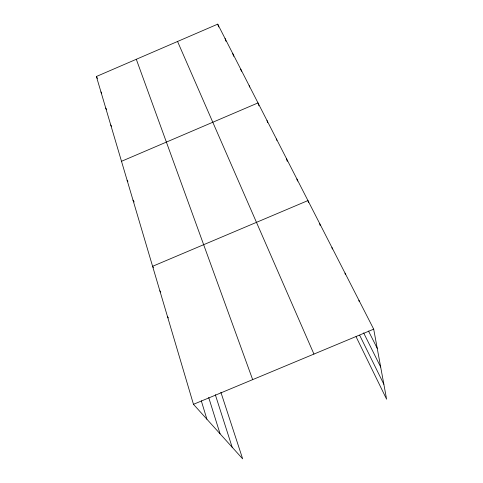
<?xml version="1.0" encoding="UTF-8"?>
<svg xmlns="http://www.w3.org/2000/svg" width="483" height="483" viewBox="0 0 483 483"><rect width="100%" height="100%" fill="white"/><g stroke="black" fill="none" stroke-linecap="round" stroke-linejoin="round"><path stroke-width="0.72" d="M220.888 392.281L242.659 458.85L193.472 404.319L96.389 76.501L217.724 24.15L373.697 329.152L386.611 399.23L356.056 336.699M121.499 161.298L258 102.915L258.9 105.783M193.472 404.319L373.697 329.152M167.541 316.751L168.422 317.917M159.861 290.82L160.742 292.04M153.455 267.528L152.598 266.302L307.943 200.572L308.528 202.715M133 200.137L134.196 201.997M127.114 180.244L127.904 181.505M110.746 124.994L111.507 126.268M105.741 108.089L106.495 109.369M100.959 91.939L101.708 93.231M96.389 76.501L97.5 78.451M368.517 331.06L377.229 348.315M363.639 332.896L380.689 367.074M359.684 335.274L383.858 384.275M177.557 41.484L313.944 354.075M136.303 59.282L252.669 379.632M217.724 24.15L218.678 26.988M225.054 38.483L225.996 41.315M232.721 53.474L233.651 56.306M240.751 69.178L241.434 71.291M215.315 394.696L232.154 447.204M249.168 85.636L249.614 87.043M208.704 397.515L220.073 433.812M267.002 120.521L267.66 122.658M201.296 400.805L206.911 419.214M276.463 139.013L276.886 140.426M286.413 158.472L287.252 161.34M296.888 178.964L297.492 181.083M319.613 223.4L320.181 225.561M331.96 247.544L332.322 248.993M345.043 273.124L345.381 274.573M358.929 300.281L359.231 301.718"/></g></svg>
